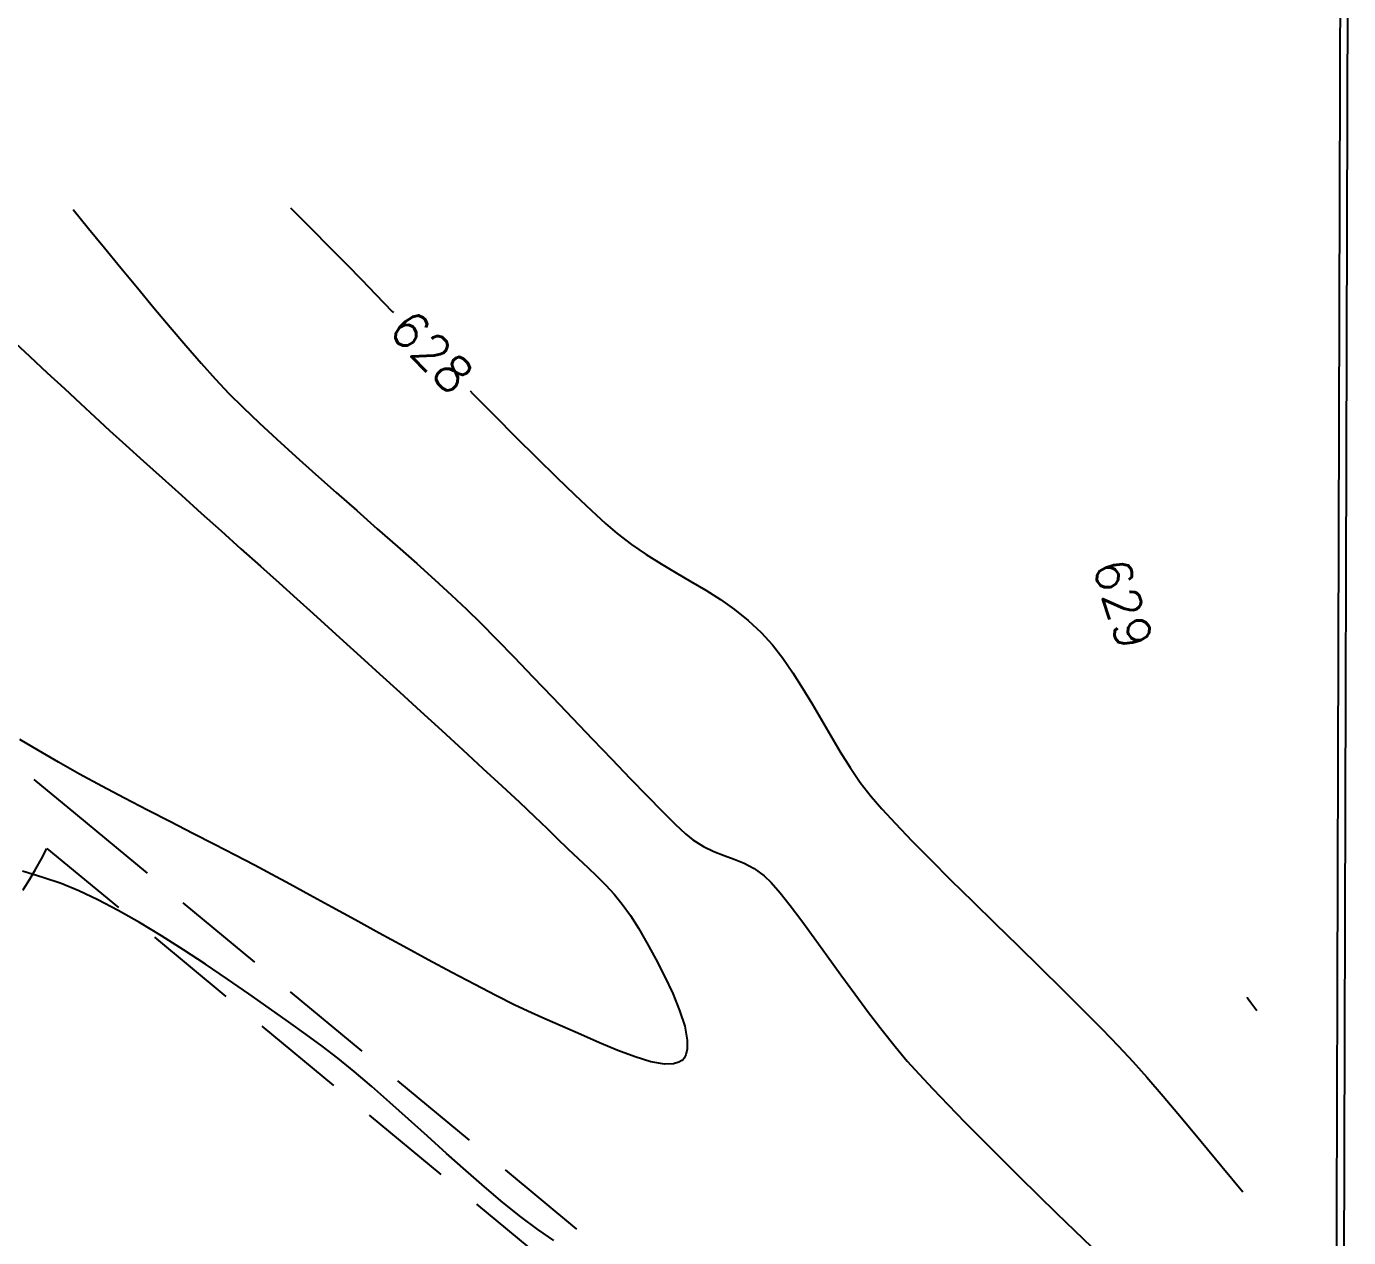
# Model space of a CAD drawing. Header units: feet. Extents: x 26064 to 27719, y 16802 to 28989.
# Drawn here: x 26654.6 to 26743.4, y 17621.1 to 17702.5 of the extents above; entities that cross this region are included whole.
import ezdxf

# ---------------------------------------------------------------- set-up
doc = ezdxf.new("R2010")
doc.units = ezdxf.units.FT
doc.header["$LTSCALE"] = 50
doc.header["$MEASUREMENT"] = 0
for name, pattern in [('HIDDEN', [0.375, 0.25, -0.125]), ('HIDDEN2', [0.1875, 0.125, -0.0625]), ('HIDN25', [0.0938, 0.0625, -0.0313])]:
    doc.linetypes.add(name, pattern=pattern)
for name, color, linetype in [('CONT-MJR', 160, 'HIDDEN'), ('CONT-MNR', 55, 'HIDN25'), ('CURB-B', 4, 'Continuous'), ('CURB-F', 32, 'Continuous'), ('DEMO-STORM SEWER', 13, 'HIDDEN2'), ('EX-STORM DRAIN', 251, 'HIDDEN2')]:
    doc.layers.add(name, color=color, linetype=linetype)
doc.styles.add('l60', font='simplex', dxfattribs={"height": 2.4})

msp = doc.modelspace()

# ---------------------------------------------------------------- linework, layer by layer
at = {"layer": 'CONT-MNR', "color": 7, "extrusion": (0.770511, 0.637427, 0)}
msp.add_line((26657.71708, 17690.19694, 627), (26658.76236, 17688.93342, 627), dxfattribs=at)
at = {"layer": 'CONT-MNR', "color": 7, "extrusion": (0.709259, 0.704948, 0)}
msp.add_line((26672.33795, 17690.31107, 628), (26673.71189, 17688.92873, 628), dxfattribs=at)
at = {"layer": 'CONT-MNR', "color": 7, "extrusion": (0.772583, 0.634914, 0)}
msp.add_line((26658.76236, 17688.93342, 627), (26659.84036, 17687.62168, 627), dxfattribs=at)
at = {"layer": 'CONT-MNR', "color": 7, "extrusion": (0.709415, 0.704791, 0)}
msp.add_line((26673.71189, 17688.92873, 628), (26674.98545, 17687.64681, 628), dxfattribs=at)
at = {"layer": 'CONT-MNR', "color": 7, "extrusion": (0.773211, 0.634149, 0)}
msp.add_line((26659.84036, 17687.62168, 627), (26660.93904, 17686.28207, 627), dxfattribs=at)
at = {"layer": 'CONT-MNR', "color": 7}
for p, q in [((26674.98545, 17687.64681, 628), (26676.12524, 17686.49291, 628)), ((26662.04636, 17684.93496, 627), (26663.15029, 17683.6007, 627)), ((26678.06053, 17684.49723, 628), (26679.17443, 17683.34731, 628)), ((26679.17443, 17683.34731, 628), (26679.24551, 17683.2742, 628)), ((26653.53395, 17681.51621, 626), (26654.78199, 17680.34928, 626)), ((26655.98894, 17679.22454, 626), (26657.137, 17678.1575, 626)), ((26684.40137, 17678.00588, 628), (26684.59015, 17677.8143, 628)), ((26684.59015, 17677.8143, 628), (26686.04607, 17676.34571, 628)), ((26669.14272, 17676.88623, 627), (26670.22046, 17675.85258, 627)), ((26686.04607, 17676.34571, 628), (26687.48757, 17674.90218, 628)), ((26687.48757, 17674.90218, 628), (26688.88705, 17673.5133, 628)), ((26661.26287, 17674.35535, 626), (26662.44494, 17673.28434, 626)), ((26662.44494, 17673.28434, 626), (26663.69642, 17672.15575, 626)), ((26688.88705, 17673.5133, 628), (26690.2169, 17672.20867, 628)), ((26674.01703, 17672.39632, 627), (26675.39242, 17671.17789, 627)), ((26690.2169, 17672.20867, 628), (26691.44951, 17671.01789, 628)), ((26676.78376, 17669.95234, 627), (26678.1677, 17668.7353, 627)), ((26667.67175, 17668.58937, 626), (26669.00525, 17667.39537, 626)), ((26696.23412, 17667.00347, 628), (26697.23478, 17666.37563, 628)), ((26680.81979, 17666.38924, 627), (26682.0412, 17665.29148, 627)), ((26671.56746, 17665.09853, 626), (26672.75703, 17664.02868, 626)), ((26699.24943, 17665.191, 628), (26700.24671, 17664.59642, 628)), ((26672.75703, 17664.02868, 626), (26673.85949, 17663.0332, 626)), ((26683.16168, 17664.26473, 627), (26684.15784, 17663.32463, 627)), ((26700.24671, 17664.59642, 628), (26701.22617, 17663.97513, 628)), ((26701.22617, 17663.97513, 628), (26702.17945, 17663.30825, 628)), ((26685.09677, 17662.40262, 627), (26686.17416, 17661.31521, 627)), ((26686.17416, 17661.31521, 627), (26687.36106, 17660.09661, 627)), ((26704.7239, 17660.93289, 628), (26705.43088, 17660.02381, 628)), ((26677.03765, 17660.1412, 626), (26678.31379, 17658.97978, 626)), ((26705.43088, 17660.02381, 628), (26706.10406, 17659.04988, 628)), ((26678.31379, 17658.97978, 626), (26679.67059, 17657.74415, 626)), ((26706.10406, 17659.04988, 628), (26706.75248, 17658.0261, 628)), ((26706.75248, 17658.0261, 628), (26707.3852, 17656.9675, 628)), ((26707.3852, 17656.9675, 628), (26708.01124, 17655.88906, 628)), ((26708.01124, 17655.88906, 628), (26708.63966, 17654.8058, 628)), ((26692.62499, 17654.59509, 627), (26693.92535, 17653.23408, 627)), ((26661.17923, 17650.62346, 626), (26659.65014, 17651.43499, 626)), ((26688.74059, 17649.38647, 626), (26689.5915, 17648.5727, 626)), ((26698.19608, 17648.8745, 627), (26698.88637, 17648.22688, 627)), ((26667.23504, 17647.49436, 626), (26665.77503, 17648.2435, 626)), ((26689.5915, 17648.5727, 626), (26690.23527, 17647.9386, 626)), ((26690.23527, 17647.9386, 626), (26690.97421, 17647.21109, 626)), ((26698.88637, 17648.22688, 627), (26699.36784, 17647.82463, 627)), ((26699.36784, 17647.82463, 627), (26700.08922, 17647.36663, 627)), ((26714.09592, 17647.75748, 628), (26715.35181, 17646.4855, 628)), ((26669.91258, 17646.10912, 626), (26668.6217, 17646.78031, 626)), ((26656.91655, 17644.87416, 627), (26655.69677, 17645.28796, 627)), ((26672.28042, 17644.84303, 626), (26671.08527, 17645.4886, 626)), ((26692.31574, 17645.94988, 626), (26692.93127, 17645.36513, 626)), ((26692.93127, 17645.36513, 626), (26693.5186, 17644.7769, 626)), ((26704.17784, 17645.40463, 627), (26704.64693, 17644.94707, 627)), ((26658.10489, 17644.39656, 627), (26656.91655, 17644.87416, 627)), ((26659.39271, 17643.78749, 627), (26658.10489, 17644.39656, 627)), ((26693.5186, 17644.7769, 626), (26694.0842, 17644.15966, 626)), ((26660.76018, 17643.06632, 627), (26659.39271, 17643.78749, 627)), ((26675.10668, 17643.29575, 626), (26673.63182, 17644.10524, 626)), ((26694.0842, 17644.15966, 626), (26694.63453, 17643.48788, 626)), ((26694.63453, 17643.48788, 626), (26695.17607, 17642.73604, 626)), ((26705.92095, 17643.39608, 627), (26706.69145, 17642.37355, 627)), ((26663.65485, 17641.365, 627), (26662.1875, 17642.25237, 627)), ((26695.71527, 17641.8786, 626), (26696.2842, 17640.89115, 626)), ((26706.69145, 17642.37355, 627), (26707.52801, 17641.23361, 627)), ((26719.69033, 17642.19928, 628), (26721.21755, 17640.70391, 628)), ((26679.94432, 17640.64266, 626), (26678.29571, 17641.54391, 626)), ((26681.58529, 17639.7519, 626), (26679.94432, 17640.64266, 626)), ((26708.41341, 17640.01171, 627), (26709.33045, 17638.74331, 627)), ((26668.09888, 17638.4558, 627), (26666.63035, 17639.44737, 627)), ((26683.18585, 17638.8922, 626), (26681.58529, 17639.7519, 626)), ((26696.88476, 17639.79725, 626), (26697.47814, 17638.64333, 626)), ((26686.13462, 17637.34813, 626), (26684.71322, 17638.08409, 626)), ((26697.47814, 17638.64333, 626), (26698.02555, 17637.4758, 626)), ((26709.33045, 17638.74331, 627), (26710.26191, 17637.46385, 627)), ((26670.89839, 17636.50386, 627), (26669.52816, 17637.46818, 627)), ((26687.41728, 17636.70486, 626), (26686.13462, 17637.34813, 626)), ((26698.02555, 17637.4758, 626), (26698.4882, 17636.34107, 626)), ((26710.26191, 17637.46385, 627), (26711.19059, 17636.2088, 627)), ((26736.62688, 17637.23131, 629), (26736.63578, 17637.21502, 629)), ((26736.63578, 17637.21502, 629), (26736.69279, 17637.13136, 629)), ((26698.4882, 17636.34107, 626), (26698.82729, 17635.28557, 626)), ((26725.58353, 17636.39641, 628), (26726.85774, 17635.11025, 628)), ((26736.69279, 17637.13136, 629), (26736.87163, 17636.88459, 629)), ((26711.19059, 17636.2088, 627), (26712.09928, 17635.01361, 627)), ((26693.10511, 17634.17591, 626), (26691.85628, 17634.72842, 626)), ((26675.50384, 17633.14819, 627), (26674.45655, 17633.94416, 627)), ((26694.32828, 17633.65975, 626), (26693.10511, 17634.17591, 626)), ((26695.48739, 17633.22093, 626), (26694.32828, 17633.65975, 626)), ((26699.00403, 17634.35571, 626), (26699.00245, 17633.73348, 626)), ((26676.62101, 17632.2373, 627), (26675.50384, 17633.14819, 627)), ((26696.54405, 17632.90042, 626), (26695.48739, 17633.22093, 626)), ((26698.06526, 17632.75248, 626), (26697.45984, 17632.73921, 626)), ((26698.43221, 17632.85916, 626), (26698.06526, 17632.75248, 626)), ((26698.7892, 17633.14675, 626), (26698.71527, 17633.0586, 626)), ((26682.82845, 17626.72412, 627), (26681.54469, 17627.88173, 627)), ((26684.10896, 17625.58273, 627), (26682.82845, 17626.72412, 627)), ((26734.93681, 17625.86055, 628), (26736.35041, 17624.14482, 628)), ((26722.58291, 17623.93157, 627), (26723.82457, 17622.72162, 627)), ((26687.80926, 17622.47449, 627), (26686.61156, 17623.43606, 627)), ((26723.82457, 17622.72162, 627), (26725.02865, 17621.55685, 627)), ((26690.03655, 17620.88416, 627), (26688.95499, 17621.61657, 627))]:
    msp.add_line(p, q, dxfattribs=at)
at = {"layer": 'CONT-MNR', "color": 7, "extrusion": (0.772511, 0.635001, 0)}
msp.add_line((26660.93904, 17686.28207, 627), (26662.04636, 17684.93496, 627), dxfattribs=at)
at = {"layer": 'CONT-MNR', "color": 7, "extrusion": (0.716259, 0.697835, 0)}
msp.add_line((26676.12524, 17686.49291, 628), (26677.09784, 17685.49463, 628), dxfattribs=at)
at = {"layer": 'CONT-MNR', "color": 7, "extrusion": (0.719516, 0.694476, 0)}
msp.add_line((26677.09784, 17685.49463, 628), (26678.06053, 17684.49723, 628), dxfattribs=at)
at = {"layer": 'CONT-MNR', "color": 7, "extrusion": (0.766976, 0.641676, 0)}
msp.add_line((26663.15029, 17683.6007, 627), (26664.23879, 17682.29964, 627), dxfattribs=at)
at = {"layer": 'CONT-MNR', "color": 7, "extrusion": (0.761736, 0.647887, 0)}
msp.add_line((26664.23879, 17682.29964, 627), (26665.29983, 17681.05215, 627), dxfattribs=at)
at = {"layer": 'CONT-MNR', "color": 7, "extrusion": (0.754271, 0.656563, 0)}
msp.add_line((26665.29983, 17681.05215, 627), (26666.32138, 17679.87858, 627), dxfattribs=at)
at = {"layer": 'CONT-MNR', "color": 7, "extrusion": (-0.681753, -0.731582, 0)}
msp.add_line((26654.78199, 17680.34928, 626), (26655.98894, 17679.22454, 626), dxfattribs=at)
at = {"layer": 'CONT-MNR', "color": 7, "extrusion": (0.743756, 0.668451, 0)}
msp.add_line((26666.32138, 17679.87858, 627), (26667.29139, 17678.79929, 627), dxfattribs=at)
at = {"layer": 'CONT-MNR', "color": 7, "extrusion": (-0.680073, -0.733144, 0)}
msp.add_line((26657.137, 17678.1575, 626), (26658.20837, 17677.16368, 626), dxfattribs=at)
at = {"layer": 'CONT-MNR', "color": 7, "extrusion": (0.728752, 0.684778, 0)}
msp.add_line((26667.29139, 17678.79929, 627), (26668.19784, 17677.83463, 627), dxfattribs=at)
at = {"layer": 'CONT-MNR', "color": 7, "extrusion": (0.679631, 0.733554, 0)}
msp.add_line((26658.20837, 17677.16368, 626), (26659.18527, 17676.2586, 626), dxfattribs=at)
at = {"layer": 'CONT-MNR', "color": 7, "extrusion": (0.708419, 0.705792, 0)}
msp.add_line((26668.19784, 17677.83463, 627), (26669.14272, 17676.88623, 627), dxfattribs=at)
at = {"layer": 'CONT-MNR', "color": 7, "extrusion": (0.677288, 0.735718, 0)}
msp.add_line((26659.18527, 17676.2586, 626), (26660.16979, 17675.35226, 626), dxfattribs=at)
at = {"layer": 'CONT-MNR', "color": 7, "extrusion": (0.67386, 0.738859, 0)}
msp.add_line((26660.16979, 17675.35226, 626), (26661.26287, 17674.35535, 626), dxfattribs=at)
at = {"layer": 'CONT-MNR', "color": 7, "extrusion": (-0.68074, -0.732525, 0)}
msp.add_line((26670.22046, 17675.85258, 627), (26671.40767, 17674.74929, 627), dxfattribs=at)
at = {"layer": 'CONT-MNR', "color": 7, "extrusion": (0.672588, 0.740017, 0)}
msp.add_line((26671.40767, 17674.74929, 627), (26672.68099, 17673.59199, 627), dxfattribs=at)
at = {"layer": 'CONT-MNR', "color": 7, "extrusion": (0.666878, 0.745167, 0)}
msp.add_line((26672.68099, 17673.59199, 627), (26674.01703, 17672.39632, 627), dxfattribs=at)
at = {"layer": 'CONT-MNR', "color": 7, "extrusion": (-0.668486, -0.743725, 0)}
msp.add_line((26663.69642, 17672.15575, 626), (26664.99777, 17670.98606, 626), dxfattribs=at)
at = {"layer": 'CONT-MNR', "color": 7, "extrusion": (-0.667674, -0.744454, 0)}
msp.add_line((26664.99777, 17670.98606, 626), (26666.3294, 17669.79176, 626), dxfattribs=at)
at = {"layer": 'CONT-MNR', "color": 7, "extrusion": (-0.660981, -0.750403, 0)}
msp.add_line((26675.39242, 17671.17789, 627), (26676.78376, 17669.95234, 627), dxfattribs=at)
at = {"layer": 'CONT-MNR', "color": 7, "extrusion": (-0.687008, -0.72665, 0)}
msp.add_line((26691.44951, 17671.01789, 628), (26692.55727, 17669.97056, 628), dxfattribs=at)
at = {"layer": 'CONT-MNR', "color": 7, "extrusion": (0.667209, 0.744871, 0)}
msp.add_line((26666.3294, 17669.79176, 626), (26667.67175, 17668.58937, 626), dxfattribs=at)
at = {"layer": 'CONT-MNR', "color": 7, "extrusion": (-0.675129, -0.737699, 0)}
msp.add_line((26692.55727, 17669.97056, 628), (26693.51258, 17669.09627, 628), dxfattribs=at)
at = {"layer": 'CONT-MNR', "color": 7, "extrusion": (-0.661299, -0.750122, 0)}
msp.add_line((26678.1677, 17668.7353, 627), (26679.52083, 17667.54239, 627), dxfattribs=at)
at = {"layer": 'CONT-MNR', "color": 7, "extrusion": (-0.654794, -0.755807, 0)}
msp.add_line((26693.51258, 17669.09627, 628), (26694.28784, 17668.42463, 628), dxfattribs=at)
at = {"layer": 'CONT-MNR', "color": 7, "extrusion": (-0.61234, -0.790595, 0)}
msp.add_line((26694.28784, 17668.42463, 628), (26695.24902, 17667.68017, 628), dxfattribs=at)
at = {"layer": 'CONT-MNR', "color": 7, "extrusion": (0.667238, 0.744845, 0)}
msp.add_line((26669.00525, 17667.39537, 626), (26670.31035, 17666.22626, 626), dxfattribs=at)
at = {"layer": 'CONT-MNR', "color": 7, "extrusion": (-0.663887, -0.747833, 0)}
msp.add_line((26679.52083, 17667.54239, 627), (26680.81979, 17666.38924, 627), dxfattribs=at)
at = {"layer": 'CONT-MNR', "color": 7, "extrusion": (-0.566215, -0.824258, 0)}
msp.add_line((26695.24902, 17667.68017, 628), (26696.23412, 17667.00347, 628), dxfattribs=at)
at = {"layer": 'CONT-MNR', "color": 7, "extrusion": (-0.667762, -0.744375, 0)}
msp.add_line((26670.31035, 17666.22626, 626), (26671.56746, 17665.09853, 626), dxfattribs=at)
at = {"layer": 'CONT-MNR', "color": 7, "extrusion": (0.510175, 0.86007, 0)}
msp.add_line((26697.23478, 17666.37563, 628), (26698.24267, 17665.77778, 628), dxfattribs=at)
at = {"layer": 'CONT-MNR', "color": 7, "extrusion": (-0.50355, -0.863966, 0)}
msp.add_line((26698.24267, 17665.77778, 628), (26699.24943, 17665.191, 628), dxfattribs=at)
at = {"layer": 'CONT-MNR', "color": 7, "extrusion": (-0.675597, -0.737271, 0)}
msp.add_line((26682.0412, 17665.29148, 627), (26683.16168, 17664.26473, 627), dxfattribs=at)
at = {"layer": 'CONT-MNR', "color": 7, "extrusion": (0.672408, 0.74018, 0)}
msp.add_line((26673.85949, 17663.0332, 626), (26674.85527, 17662.1286, 626), dxfattribs=at)
at = {"layer": 'CONT-MNR', "color": 7, "extrusion": (-0.700647, -0.713509, 0)}
msp.add_line((26684.15784, 17663.32463, 627), (26685.09677, 17662.40262, 627), dxfattribs=at)
at = {"layer": 'CONT-MNR', "color": 7, "extrusion": (-0.622805, -0.782377, 0)}
msp.add_line((26702.17945, 17663.30825, 628), (26703.09821, 17662.57688, 628), dxfattribs=at)
at = {"layer": 'CONT-MNR', "color": 7, "extrusion": (-0.673517, -0.739172, 0)}
msp.add_line((26674.85527, 17662.1286, 626), (26675.87415, 17661.20021, 626), dxfattribs=at)
at = {"layer": 'CONT-MNR', "color": 7, "extrusion": (0.681092, 0.732198, 0)}
msp.add_line((26703.09821, 17662.57688, 628), (26703.97409, 17661.76213, 628), dxfattribs=at)
at = {"layer": 'CONT-MNR', "color": 7, "extrusion": (0.673119, 0.739534, 0)}
msp.add_line((26675.87415, 17661.20021, 626), (26677.03765, 17660.1412, 626), dxfattribs=at)
at = {"layer": 'CONT-MNR', "color": 7, "extrusion": (0.741736, 0.670692, 0)}
msp.add_line((26703.97409, 17661.76213, 628), (26704.7239, 17660.93289, 628), dxfattribs=at)
at = {"layer": 'CONT-MNR', "color": 7, "extrusion": (0.72014, 0.693828, 0)}
msp.add_line((26687.36106, 17660.09661, 627), (26688.62853, 17658.78107, 627), dxfattribs=at)
at = {"layer": 'CONT-MNR', "color": 7, "extrusion": (0.722439, 0.691435, 0)}
msp.add_line((26688.62853, 17658.78107, 627), (26689.94764, 17657.40282, 627), dxfattribs=at)
at = {"layer": 'CONT-MNR', "color": 7, "extrusion": (0.6738, 0.738914, 0)}
msp.add_line((26679.67059, 17657.74415, 626), (26681.07607, 17656.46252, 626), dxfattribs=at)
at = {"layer": 'CONT-MNR', "color": 7, "extrusion": (0.723612, 0.690207, 0)}
msp.add_line((26689.94764, 17657.40282, 627), (26691.28944, 17655.99608, 627), dxfattribs=at)
at = {"layer": 'CONT-MNR', "color": 7, "extrusion": (0.674524, 0.738253, 0)}
msp.add_line((26681.07607, 17656.46252, 626), (26682.49826, 17655.1631, 626), dxfattribs=at)
at = {"layer": 'CONT-MNR', "color": 7, "extrusion": (0.723809, 0.69, 0)}
msp.add_line((26691.28944, 17655.99608, 627), (26692.62499, 17654.59509, 627), dxfattribs=at)
at = {"layer": 'CONT-MNR', "color": 7, "extrusion": (-0.675532, -0.73733, 0)}
msp.add_line((26682.49826, 17655.1631, 626), (26683.90518, 17653.8741, 626), dxfattribs=at)
at = {"layer": 'CONT-MNR', "color": 7, "extrusion": (-0.517372, -0.855761, 0)}
msp.add_line((26655.38538, 17653.81513, 626), (26654.14606, 17654.56439, 626), dxfattribs=at)
at = {"layer": 'CONT-MNR', "color": 7, "extrusion": (0.85891, 0.512127, 0)}
msp.add_line((26708.63966, 17654.8058, 628), (26709.27949, 17653.73272, 628), dxfattribs=at)
at = {"layer": 'CONT-MNR', "color": 7, "extrusion": (-0.499877, -0.866096, 0)}
msp.add_line((26656.73078, 17653.03861, 626), (26655.38538, 17653.81513, 626), dxfattribs=at)
at = {"layer": 'CONT-MNR', "color": 7, "extrusion": (0.676903, 0.736073, 0)}
msp.add_line((26683.90518, 17653.8741, 626), (26685.26485, 17652.62373, 626), dxfattribs=at)
at = {"layer": 'CONT-MNR', "color": 7, "extrusion": (0.721133, 0.692796, 0)}
msp.add_line((26693.92535, 17653.23408, 627), (26695.16158, 17651.94729, 627), dxfattribs=at)
at = {"layer": 'CONT-MNR', "color": 7, "extrusion": (0.846053, 0.533099, 0)}
msp.add_line((26709.27949, 17653.73272, 628), (26709.93976, 17652.68483, 628), dxfattribs=at)
at = {"layer": 'CONT-MNR', "color": 7, "extrusion": (-0.486602, -0.873624, 0)}
msp.add_line((26658.15984, 17652.24264, 626), (26656.73078, 17653.03861, 626), dxfattribs=at)
at = {"layer": 'CONT-MNR', "color": 7, "extrusion": (0.476469, 0.879191, 0)}
msp.add_line((26659.65014, 17651.43499, 626), (26658.15984, 17652.24264, 626), dxfattribs=at)
at = {"layer": 'CONT-MNR', "color": 7, "extrusion": (-0.678771, -0.73435, 0)}
msp.add_line((26685.26485, 17652.62373, 626), (26686.54529, 17651.4402, 626), dxfattribs=at)
at = {"layer": 'CONT-MNR', "color": 7, "extrusion": (0.825195, 0.564847, 0)}
msp.add_line((26709.93976, 17652.68483, 628), (26710.62953, 17651.67713, 628), dxfattribs=at)
at = {"layer": 'CONT-MNR', "color": 7, "extrusion": (-0.68138, -0.73193, 0)}
msp.add_line((26686.54529, 17651.4402, 626), (26687.71453, 17650.35171, 626), dxfattribs=at)
at = {"layer": 'CONT-MNR', "color": 7, "extrusion": (0.717743, 0.696308, 0)}
msp.add_line((26695.16158, 17651.94729, 627), (26696.30474, 17650.76894, 627), dxfattribs=at)
at = {"layer": 'CONT-MNR', "color": 7, "extrusion": (0.794389, 0.60741, 0)}
msp.add_line((26710.62953, 17651.67713, 628), (26711.35784, 17650.72463, 628), dxfattribs=at)
at = {"layer": 'CONT-MNR', "color": 7, "extrusion": (-0.463147, -0.886282, 0)}
msp.add_line((26662.7247, 17649.81584, 626), (26661.17923, 17650.62346, 626), dxfattribs=at)
at = {"layer": 'CONT-MNR', "color": 7, "extrusion": (0.712083, 0.702095, 0)}
msp.add_line((26696.30474, 17650.76894, 627), (26697.32588, 17649.73327, 627), dxfattribs=at)
at = {"layer": 'CONT-MNR', "color": 7, "extrusion": (0.756977, 0.653442, 0)}
msp.add_line((26711.35784, 17650.72463, 628), (26712.06616, 17649.90408, 628), dxfattribs=at)
at = {"layer": 'CONT-MNR', "color": 7, "extrusion": (-0.459273, -0.888295, 0)}
msp.add_line((26664.26411, 17649.01992, 626), (26662.7247, 17649.81584, 626), dxfattribs=at)
at = {"layer": 'CONT-MNR', "color": 7, "extrusion": (-0.685188, -0.728366, 0)}
msp.add_line((26687.71453, 17650.35171, 626), (26688.74059, 17649.38647, 626), dxfattribs=at)
at = {"layer": 'CONT-MNR', "color": 7, "extrusion": (-0.702417, -0.711766, 0)}
msp.add_line((26697.32588, 17649.73327, 627), (26698.19608, 17648.8745, 627), dxfattribs=at)
at = {"layer": 'CONT-MNR', "color": 7, "extrusion": (0.73395, 0.679203, 0)}
msp.add_line((26712.06616, 17649.90408, 628), (26712.98977, 17648.90602, 628), dxfattribs=at)
at = {"layer": 'CONT-MNR', "color": 7, "extrusion": (0.457057, 0.889437, 0)}
msp.add_line((26665.77503, 17648.2435, 626), (26664.26411, 17649.01992, 626), dxfattribs=at)
at = {"layer": 'CONT-MNR', "color": 7, "extrusion": (0.720277, 0.693687, 0)}
msp.add_line((26712.98977, 17648.90602, 628), (26714.09592, 17647.75748, 628), dxfattribs=at)
at = {"layer": 'CONT-MNR', "color": 7, "extrusion": (-0.457813, -0.889049, 0)}
msp.add_line((26668.6217, 17646.78031, 626), (26667.23504, 17647.49436, 626), dxfattribs=at)
at = {"layer": 'CONT-MNR', "color": 7, "extrusion": (0.687437, 0.726244, 0)}
msp.add_line((26690.97421, 17647.21109, 626), (26691.66554, 17646.55669, 626), dxfattribs=at)
at = {"layer": 'CONT-MNR', "color": 7, "extrusion": (-0.432656, -0.901559, 0)}
msp.add_line((26700.08922, 17647.36663, 627), (26700.78818, 17647.03121, 627), dxfattribs=at)
at = {"layer": 'CONT-MNR', "color": 7, "extrusion": (-0.360405, -0.932796, 0)}
msp.add_line((26700.78818, 17647.03121, 627), (26701.47132, 17646.76726, 627), dxfattribs=at)
at = {"layer": 'CONT-MNR', "color": 7, "extrusion": (-0.467707, -0.883884, 0)}
msp.add_line((26671.08527, 17645.4886, 626), (26669.91258, 17646.10912, 626), dxfattribs=at)
at = {"layer": 'CONT-MNR', "color": 7, "extrusion": (0.682292, 0.73108, 0)}
msp.add_line((26691.66554, 17646.55669, 626), (26692.31574, 17645.94988, 626), dxfattribs=at)
at = {"layer": 'CONT-MNR', "color": 7, "extrusion": (-0.339871, -0.940472, 0)}
msp.add_line((26701.47132, 17646.76726, 627), (26702.14524, 17646.52372, 627), dxfattribs=at)
at = {"layer": 'CONT-MNR', "color": 7, "extrusion": (-0.378159, -0.925741, 0)}
msp.add_line((26702.14524, 17646.52372, 627), (26702.81656, 17646.24949, 627), dxfattribs=at)
at = {"layer": 'CONT-MNR', "color": 7, "extrusion": (-0.466326, -0.884613, 0)}
msp.add_line((26702.81656, 17646.24949, 627), (26703.49189, 17645.89349, 627), dxfattribs=at)
at = {"layer": 'CONT-MNR', "color": 7, "extrusion": (0.705946, 0.708266, 0)}
msp.add_line((26715.35181, 17646.4855, 628), (26716.72469, 17645.11711, 628), dxfattribs=at)
at = {"layer": 'CONT-MNR', "color": 7, "extrusion": (-0.29353, -0.95595, 0)}
msp.add_line((26655.69677, 17645.28796, 627), (26654.32108, 17645.71037, 627), dxfattribs=at)
at = {"layer": 'CONT-MNR', "color": 7, "extrusion": (0.580369, 0.814353, 0)}
msp.add_line((26703.49189, 17645.89349, 627), (26704.17784, 17645.40463, 627), dxfattribs=at)
at = {"layer": 'CONT-MNR', "color": 7, "extrusion": (-0.479188, -0.877712, 0)}
msp.add_line((26673.63182, 17644.10524, 626), (26672.28042, 17644.84303, 626), dxfattribs=at)
at = {"layer": 'CONT-MNR', "color": 7, "extrusion": (0.757732, 0.652566, 0)}
msp.add_line((26704.64693, 17644.94707, 627), (26705.23371, 17644.26574, 627), dxfattribs=at)
at = {"layer": 'CONT-MNR', "color": 7, "extrusion": (0.784588, 0.620017, 0)}
msp.add_line((26705.23371, 17644.26574, 627), (26705.92095, 17643.39608, 627), dxfattribs=at)
at = {"layer": 'CONT-MNR', "color": 7, "extrusion": (-0.702365, -0.711817, 0)}
msp.add_line((26716.72469, 17645.11711, 628), (26718.18179, 17643.67936, 628), dxfattribs=at)
at = {"layer": 'CONT-MNR', "color": 7, "extrusion": (0.700341, 0.713808, 0)}
msp.add_line((26718.18179, 17643.67936, 628), (26719.69033, 17642.19928, 628), dxfattribs=at)
at = {"layer": 'CONT-MNR', "color": 7, "extrusion": (-0.495375, -0.868679, 0)}
msp.add_line((26662.1875, 17642.25237, 627), (26660.76018, 17643.06632, 627), dxfattribs=at)
at = {"layer": 'CONT-MNR', "color": 7, "extrusion": (0.481733, 0.876318, 0)}
msp.add_line((26676.67224, 17642.43513, 626), (26675.10668, 17643.29575, 626), dxfattribs=at)
at = {"layer": 'CONT-MNR', "color": 7, "extrusion": (0.846531, 0.532339, 0)}
msp.add_line((26695.17607, 17642.73604, 626), (26695.71527, 17641.8786, 626), dxfattribs=at)
at = {"layer": 'CONT-MNR', "color": 7, "extrusion": (-0.481216, -0.876602, 0)}
msp.add_line((26678.29571, 17641.54391, 626), (26676.67224, 17642.43513, 626), dxfattribs=at)
at = {"layer": 'CONT-MNR', "color": 7, "extrusion": (0.53478, 0.844991, 0)}
msp.add_line((26665.14241, 17640.42355, 627), (26663.65485, 17641.365, 627), dxfattribs=at)
at = {"layer": 'CONT-MNR', "color": 7, "extrusion": (0.876584, 0.481249, 0)}
msp.add_line((26696.2842, 17640.89115, 626), (26696.88476, 17639.79725, 626), dxfattribs=at)
at = {"layer": 'CONT-MNR', "color": 7, "extrusion": (0.80976, 0.586761, 0)}
msp.add_line((26707.52801, 17641.23361, 627), (26708.41341, 17640.01171, 627), dxfattribs=at)
at = {"layer": 'CONT-MNR', "color": 7, "extrusion": (-0.700114, -0.714031, 0)}
msp.add_line((26721.21755, 17640.70391, 628), (26722.73067, 17639.22028, 628), dxfattribs=at)
at = {"layer": 'CONT-MNR', "color": 7, "extrusion": (-0.548545, -0.836121, 0)}
msp.add_line((26666.63035, 17639.44737, 627), (26665.14241, 17640.42355, 627), dxfattribs=at)
at = {"layer": 'CONT-MNR', "color": 7, "extrusion": (-0.701888, -0.712287, 0)}
msp.add_line((26722.73067, 17639.22028, 628), (26724.19692, 17637.77544, 628), dxfattribs=at)
at = {"layer": 'CONT-MNR', "color": 7, "extrusion": (-0.568475, -0.8227, 0)}
msp.add_line((26669.52816, 17637.46818, 627), (26668.09888, 17638.4558, 627), dxfattribs=at)
at = {"layer": 'CONT-MNR', "color": 7, "extrusion": (-0.467661, -0.883908, 0)}
msp.add_line((26684.71322, 17638.08409, 626), (26683.18585, 17638.8922, 626), dxfattribs=at)
at = {"layer": 'CONT-MNR', "color": 7, "extrusion": (-0.705164, -0.709044, 0)}
msp.add_line((26724.19692, 17637.77544, 628), (26725.58353, 17636.39641, 628), dxfattribs=at)
at = {"layer": 'CONT-MNR', "color": 7, "extrusion": (-0.580936, -0.813949, 0)}
msp.add_line((26672.18974, 17635.58219, 627), (26670.89839, 17636.50386, 627), dxfattribs=at)
at = {"layer": 'CONT-MNR', "color": 7, "extrusion": (-0.430537, -0.902573, 0)}
msp.add_line((26688.52842, 17636.17483, 626), (26687.41728, 17636.70486, 626), dxfattribs=at)
at = {"layer": 'CONT-MNR', "color": 7, "extrusion": (0.802639, 0.596464, 0)}
msp.add_line((26736.87163, 17636.88459, 629), (26737.27096, 17636.34723, 629), dxfattribs=at)
at = {"layer": 'CONT-MNR', "color": 7, "extrusion": (0.584737, 0.811223, 0)}
msp.add_line((26673.3824, 17634.72251, 627), (26672.18974, 17635.58219, 627), dxfattribs=at)
at = {"layer": 'CONT-MNR', "color": 7, "extrusion": (-0.400388, -0.916346, 0)}
msp.add_line((26689.43527, 17635.7786, 626), (26688.52842, 17636.17483, 626), dxfattribs=at)
at = {"layer": 'CONT-MNR', "color": 7, "extrusion": (-0.390278, -0.920697, 0)}
msp.add_line((26690.6202, 17635.27631, 626), (26689.43527, 17635.7786, 626), dxfattribs=at)
at = {"layer": 'CONT-MNR', "color": 7, "extrusion": (0.586763, 0.809759, 0)}
msp.add_line((26674.45655, 17633.94416, 627), (26673.3824, 17634.72251, 627), dxfattribs=at)
at = {"layer": 'CONT-MNR', "color": 7, "extrusion": (0.405225, 0.914217, 0)}
msp.add_line((26691.85628, 17634.72842, 626), (26690.6202, 17635.27631, 626), dxfattribs=at)
at = {"layer": 'CONT-MNR', "color": 7, "extrusion": (0.982412, 0.186727, 0)}
msp.add_line((26698.82729, 17635.28557, 626), (26699.00403, 17634.35571, 626), dxfattribs=at)
at = {"layer": 'CONT-MNR', "color": 7, "extrusion": (0.783785, 0.621032, 0)}
msp.add_line((26712.09928, 17635.01361, 627), (26712.97076, 17633.91374, 627), dxfattribs=at)
at = {"layer": 'CONT-MNR', "color": 7, "extrusion": (0.718487, 0.69554, 0)}
msp.add_line((26726.85774, 17635.11025, 628), (26727.98676, 17633.94397, 628), dxfattribs=at)
at = {"layer": 'CONT-MNR', "color": 7, "extrusion": (0.968574, -0.248725, 0)}
msp.add_line((26699.00245, 17633.73348, 626), (26698.90484, 17633.35337, 626), dxfattribs=at)
at = {"layer": 'CONT-MNR', "color": 7, "extrusion": (0.764528, 0.644591, 0)}
msp.add_line((26712.97076, 17633.91374, 627), (26713.78784, 17632.94463, 627), dxfattribs=at)
at = {"layer": 'CONT-MNR', "color": 7, "extrusion": (0.731166, 0.682199, 0)}
msp.add_line((26727.98676, 17633.94397, 628), (26728.93784, 17632.92463, 628), dxfattribs=at)
at = {"layer": 'CONT-MNR', "color": 7, "extrusion": (-0.173367, -0.984857, 0)}
msp.add_line((26697.45984, 17632.73921, 626), (26696.54405, 17632.90042, 626), dxfattribs=at)
at = {"layer": 'CONT-MNR', "color": 7, "extrusion": (0.523872, -0.851797, 0)}
msp.add_line((26698.63075, 17632.98127, 626), (26698.43221, 17632.85916, 626), dxfattribs=at)
at = {"layer": 'CONT-MNR', "color": 7, "extrusion": (0.675032, -0.737789, 0)}
msp.add_line((26698.71527, 17633.0586, 626), (26698.63075, 17632.98127, 626), dxfattribs=at)
at = {"layer": 'CONT-MNR', "color": 7, "extrusion": (0.872609, -0.48842, 0)}
msp.add_line((26698.90484, 17633.35337, 626), (26698.7892, 17633.14675, 626), dxfattribs=at)
at = {"layer": 'CONT-MNR', "color": 7, "extrusion": (0.743367, 0.668884, 0)}
msp.add_line((26713.78784, 17632.94463, 627), (26714.58282, 17632.06113, 627), dxfattribs=at)
at = {"layer": 'CONT-MNR', "color": 7, "extrusion": (0.747496, 0.664267, 0)}
msp.add_line((26728.93784, 17632.92463, 628), (26729.88147, 17631.86277, 628), dxfattribs=at)
at = {"layer": 'CONT-MNR', "color": 7, "extrusion": (0.649646, 0.760237, 0)}
msp.add_line((26677.79586, 17631.23336, 627), (26676.62101, 17632.2373, 627), dxfattribs=at)
at = {"layer": 'CONT-MNR', "color": 7, "extrusion": (0.731656, 0.681674, 0)}
msp.add_line((26714.58282, 17632.06113, 627), (26715.50629, 17631.06994, 627), dxfattribs=at)
at = {"layer": 'CONT-MNR', "color": 7, "extrusion": (0.757237, 0.65314, 0)}
msp.add_line((26729.88147, 17631.86277, 628), (26730.98727, 17630.58073, 628), dxfattribs=at)
at = {"layer": 'CONT-MNR', "color": 7, "extrusion": (0.661056, 0.750336, 0)}
msp.add_line((26679.01621, 17630.15821, 627), (26677.79586, 17631.23336, 627), dxfattribs=at)
at = {"layer": 'CONT-MNR', "color": 7, "extrusion": (0.723179, 0.69066, 0)}
msp.add_line((26715.50629, 17631.06994, 627), (26716.53749, 17629.99019, 627), dxfattribs=at)
at = {"layer": 'CONT-MNR', "color": 7, "extrusion": (-0.667713, -0.744419, 0)}
msp.add_line((26680.26988, 17629.03371, 627), (26679.01621, 17630.15821, 627), dxfattribs=at)
at = {"layer": 'CONT-MNR', "color": 7, "extrusion": (0.763232, 0.646124, 0)}
msp.add_line((26730.98727, 17630.58073, 628), (26732.22115, 17629.12321, 628), dxfattribs=at)
at = {"layer": 'CONT-MNR', "color": 7, "extrusion": (0.716722, 0.697359, 0)}
msp.add_line((26716.53749, 17629.99019, 627), (26717.65566, 17628.84097, 627), dxfattribs=at)
at = {"layer": 'CONT-MNR', "color": 7, "extrusion": (0.67046, 0.741945, 0)}
msp.add_line((26681.54469, 17627.88173, 627), (26680.26988, 17629.03371, 627), dxfattribs=at)
at = {"layer": 'CONT-MNR', "color": 7, "extrusion": (0.711598, 0.702587, 0)}
msp.add_line((26717.65566, 17628.84097, 627), (26718.84005, 17627.64139, 627), dxfattribs=at)
at = {"layer": 'CONT-MNR', "color": 7, "extrusion": (0.767199, 0.641409, 0)}
msp.add_line((26732.22115, 17629.12321, 628), (26733.54903, 17627.53491, 628), dxfattribs=at)
at = {"layer": 'CONT-MNR', "color": 7, "extrusion": (0.70739, 0.706823, 0)}
msp.add_line((26718.84005, 17627.64139, 627), (26720.06989, 17626.41056, 627), dxfattribs=at)
at = {"layer": 'CONT-MNR', "color": 7, "extrusion": (0.769919, 0.638141, 0)}
msp.add_line((26733.54903, 17627.53491, 628), (26734.93681, 17625.86055, 628), dxfattribs=at)
at = {"layer": 'CONT-MNR', "color": 7, "extrusion": (-0.65727, -0.753655, 0)}
msp.add_line((26685.37406, 17624.47943, 627), (26684.10896, 17625.58273, 627), dxfattribs=at)
at = {"layer": 'CONT-MNR', "color": 7, "extrusion": (0.703825, 0.710373, 0)}
msp.add_line((26720.06989, 17626.41056, 627), (26721.32443, 17625.16759, 627), dxfattribs=at)
at = {"layer": 'CONT-MNR', "color": 7, "extrusion": (-0.700711, -0.713445, 0)}
msp.add_line((26721.32443, 17625.16759, 627), (26722.58291, 17623.93157, 627), dxfattribs=at)
at = {"layer": 'CONT-MNR', "color": 7, "extrusion": (-0.644594, -0.764525, 0)}
msp.add_line((26686.61156, 17623.43606, 627), (26685.37406, 17624.47943, 627), dxfattribs=at)
at = {"layer": 'CONT-MNR', "color": 7, "extrusion": (-0.599384, -0.800462, 0)}
msp.add_line((26688.95499, 17621.61657, 627), (26687.80926, 17622.47449, 627), dxfattribs=at)
at = {"layer": 'CONT-MNR', "color": 7, "extrusion": (-0.692722, -0.721205, 0)}
msp.add_line((26725.02865, 17621.55685, 627), (26726.17439, 17620.45635, 627), dxfattribs=at)
at = {"layer": 'CURB-B', "color": 7, "flags": 128}
msp.add_lwpolyline([(26742.48729, 17561.8521), (26742.90874, 17706.25406)], dxfattribs=at)
at = {"layer": 'CURB-F', "color": 7}
msp.add_line((26742.98865, 17562.31628), (26743.44589, 17718.98159), dxfattribs=at)
at = {"layer": 'DEMO-STORM SEWER', "color": 7}
for p, q in [((26657.87875, 17649.55619), (26732.80558, 17587.45528)), ((26655.96435, 17647.24641), (26730.89118, 17585.1455))]:
    msp.add_line(p, q, dxfattribs=at)
at = {"layer": 'EX-STORM DRAIN', "color": 7}
msp.add_line((26510.71235, 17771.53073), (26657.87875, 17649.55619), dxfattribs=at)
msp.add_line((26510.71235, 17771.53073), (26657.87875, 17649.55619), dxfattribs=at)
msp.add_arc((26619.62074, 17666.22382), 41, 314.7969444, 332.4279524, dxfattribs=at)
msp.add_arc((26619.62074, 17666.22382), 41, 314.7969444, 332.4279524, dxfattribs=at)

# ---------------------------------------------------------------- texts
at = {"layer": 'CONT-MJR', "color": 7, "style": 'l60'}
msp.add_text('629', height=2.4, rotation=287.4721853, dxfattribs=at).set_placement((26726.22917, 17666.26778, 629))
at = {"layer": 'CONT-MNR', "color": 7, "style": 'l60'}
msp.add_text('628', height=2.4, rotation=314.4338526, dxfattribs=at).set_placement((26678.80067, 17681.9978, 628))

doc.saveas('drawing.dxf')
